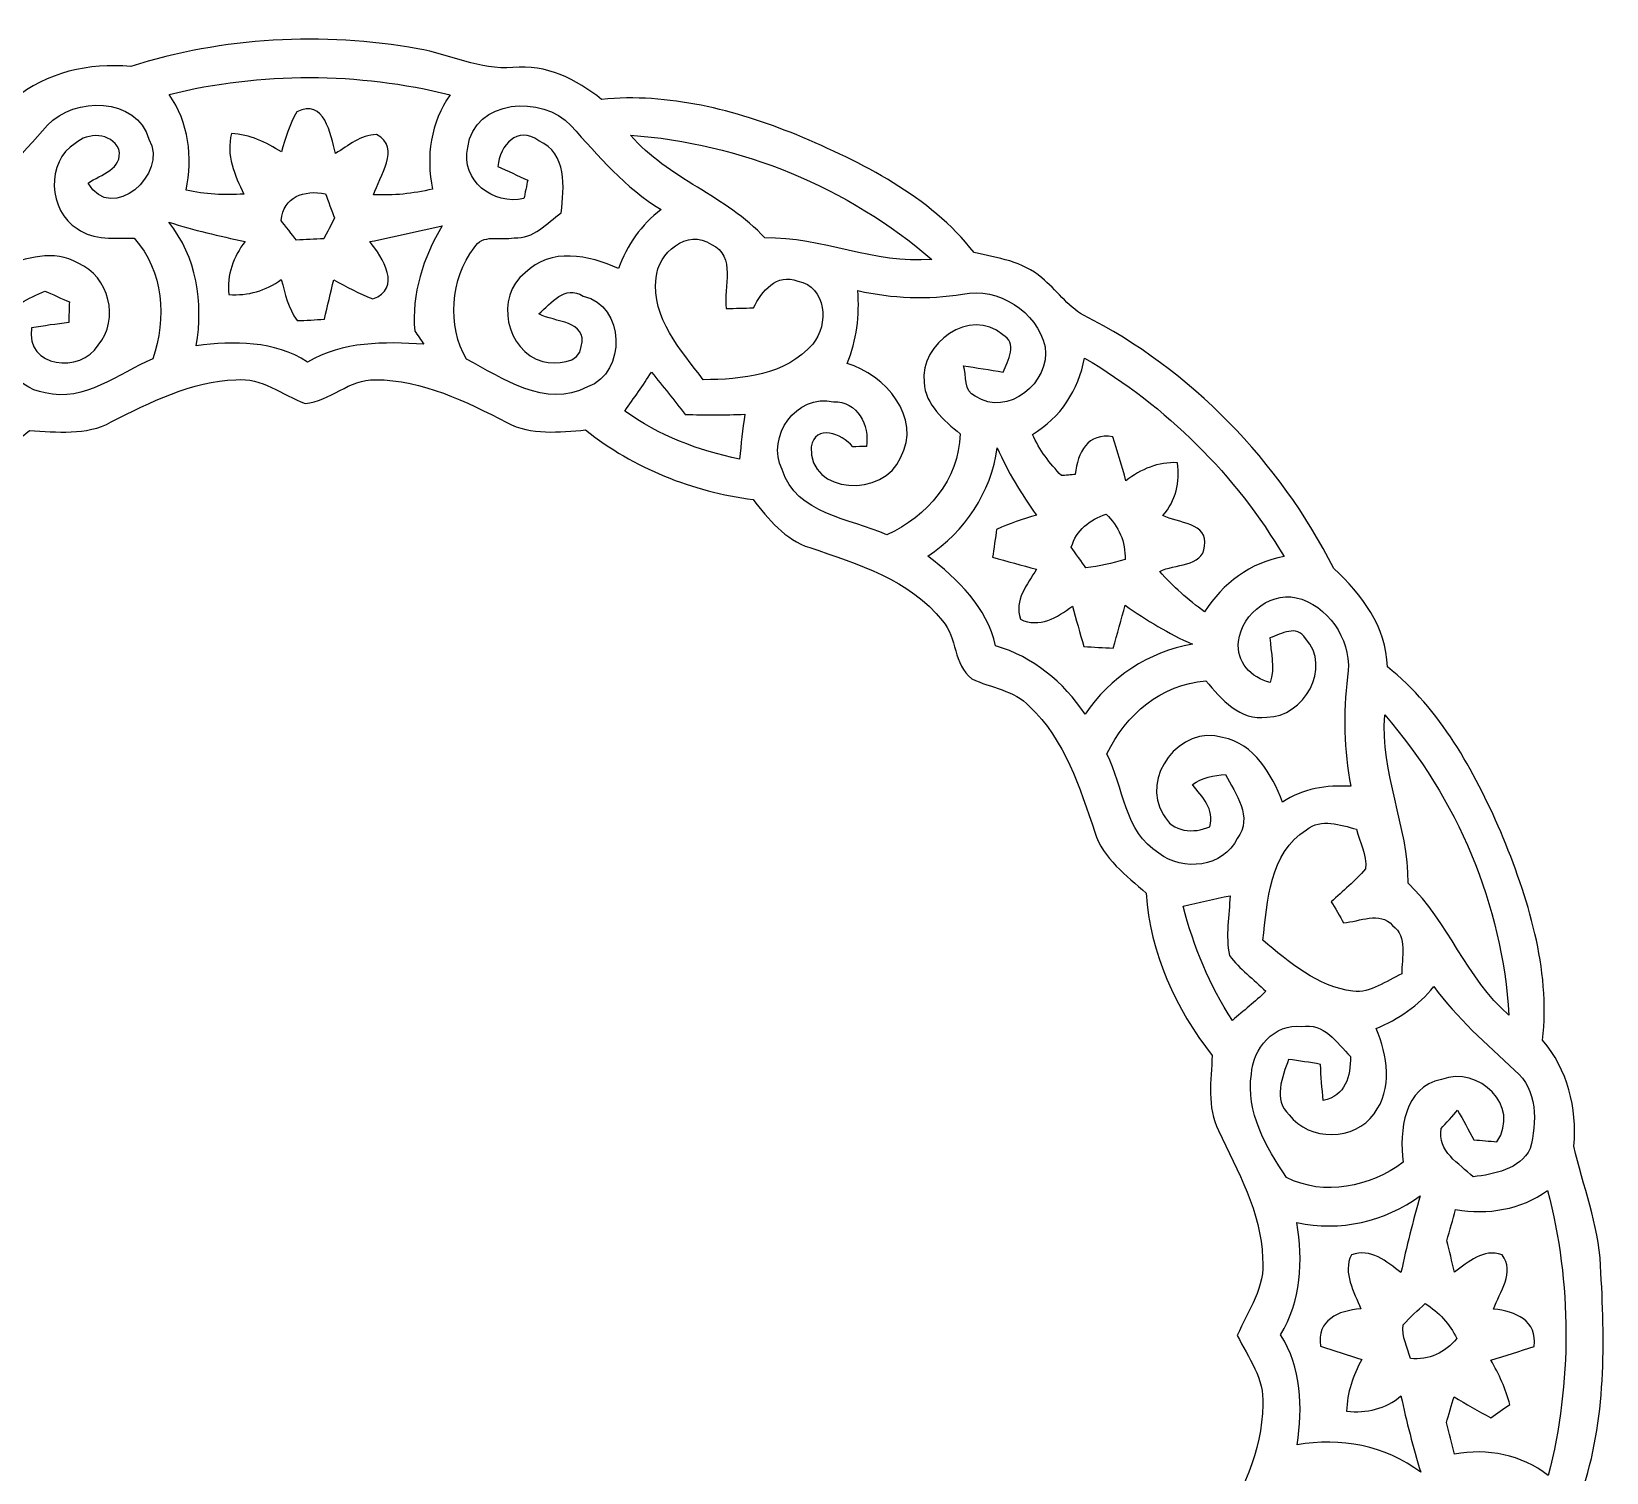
# Model space of a CAD drawing. Header units: centimetres. Extents: x -12.8 to 12.5, y -12.1 to 8.
# Drawn here: x 6.13 to 12.55, y -7.35 to -1.48 of the extents above; entities that cross this region are included whole.
import ezdxf

# ---------------------------------------------------------------- set-up
doc = ezdxf.new("R2010")
doc.units = ezdxf.units.CM
doc.header["$MEASUREMENT"] = 0
doc.layers.add('Camada 1', color=7, linetype='Continuous')

msp = doc.modelspace()

# ---------------------------------------------------------------- linework, layer by layer
at = {"layer": 'Camada 1', "color": 156}
for points, knots in [([(6.53722, -1.62594), (6.91327, -1.50741), (7.31791, -1.48378), (7.70597, -1.55434), (7.70597, -1.55434), (7.8358, -1.57585), (7.9582, -1.64182), (8.09295, -1.63052), (8.09295, -1.63052), (8.22702, -1.61607), (8.3512, -1.6785), (8.45316, -1.75999), (8.45316, -1.75999), (8.72656, -1.73353), (8.99714, -1.80304), (9.24866, -1.905), (9.24866, -1.905), (9.515, -2.01717), (9.78841, -2.15229), (9.97115, -2.38405), (9.97115, -2.38405), (10.06605, -2.40488), (10.16942, -2.42004), (10.24562, -2.48671), (10.24562, -2.48671), (10.30524, -2.53398), (10.34863, -2.60103), (10.41636, -2.63877), (10.41636, -2.63877), (10.85521, -2.86101), (11.21257, -3.23355), (11.43518, -3.6703), (11.43518, -3.6703), (11.54983, -3.77718), (11.6486, -3.9063), (11.6532, -4.07068), (11.6532, -4.07068), (11.8705, -4.24285), (12.00527, -4.49261), (12.11498, -4.74238), (12.11498, -4.74238), (12.22505, -5.00944), (12.31854, -5.29836), (12.28502, -5.59082), (12.28502, -5.59082), (12.38768, -5.71076), (12.42578, -5.86634), (12.41272, -6.0219), (12.41272, -6.0219), (12.44837, -6.18384), (12.51362, -6.34047), (12.52104, -6.50838), (12.52104, -6.50838), (12.53937, -6.81813), (12.54538, -7.13773), (12.44342, -7.43479), (12.44342, -7.43479), (12.39192, -7.55507), (12.42578, -7.69055), (12.3771, -7.8112), (12.3771, -7.8112), (12.35452, -7.86799), (12.31571, -7.91632), (12.28291, -7.96747), (12.28291, -7.96747), (12.31077, -8.26345), (12.22294, -8.5552), (12.10863, -8.82473), (12.10863, -8.82473), (12.00033, -9.07202), (11.86592, -9.31967), (11.65072, -9.49006), (11.65072, -9.49006), (11.64931, -9.65692), (11.53855, -9.77898), (11.43448, -9.89471), (11.43448, -9.89471), (11.21223, -10.35683), (10.82664, -10.73855), (10.36591, -10.9622), (10.36591, -10.9622), (10.25126, -11.06309), (10.12815, -11.16364), (9.96657, -11.16646), (9.96657, -11.16646), (9.77642, -11.40705), (9.49278, -11.54677), (9.21514, -11.66071), (9.21514, -11.66071), (8.97209, -11.75137), (8.71173, -11.83004), (8.44997, -11.79652), (8.44997, -11.79652), (8.33144, -11.89743), (8.18046, -11.93375), (8.0277, -11.93058), (8.0277, -11.93058), (7.53769, -12.10449), (6.98736, -12.10768), (6.4977, -11.93058), (6.4977, -11.93058), (6.34107, -11.92952), (6.18408, -11.89777), (6.06343, -11.79123), (6.06343, -11.79123), (5.76745, -11.82439), (5.4764, -11.73302), (5.20724, -11.61979), (5.20724, -11.61979), (4.96241, -11.51078), (4.7123, -11.3792), (4.54473, -11.16364), (4.54473, -11.16364), (4.31859, -11.16612), (4.19795, -10.95621), (4.00426, -10.88107), (4.00426, -10.88107), (3.60987, -10.65035), (3.27931, -10.30074), (3.08246, -9.88694), (3.08246, -9.88694), (3.02179, -9.79733), (2.91983, -9.73172), (2.89972, -9.61882), (2.89972, -9.61882), (2.87891, -9.56308), (2.88419, -9.49147), (2.83164, -9.45303), (2.83164, -9.45303), (2.6556, -9.2985), (2.53636, -9.09214), (2.4383, -8.88259), (2.4383, -8.88259), (2.30812, -8.59294), (2.21075, -8.27968), (2.22451, -7.95935), (2.22451, -7.95935), (2.14019, -7.83166), (2.09715, -7.68702), (2.10527, -7.53356), (2.10527, -7.53356), (1.95075, -7.05977), (1.93805, -6.53343), (2.10316, -6.06071), (2.10316, -6.06071), (2.12326, -5.9891), (2.10915, -5.91395), (2.11868, -5.84128), (2.11868, -5.84128), (2.12643, -5.74745), (2.18253, -5.66842), (2.23192, -5.59187), (2.23192, -5.59187), (2.21004, -5.33293), (2.28096, -5.07681), (2.36915, -4.83586), (2.36915, -4.83586), (2.48239, -4.54659), (2.62984, -4.25589), (2.87396, -4.05482), (2.87396, -4.05482), (2.88561, -3.99343), (2.8916, -3.93028), (2.91877, -3.87314), (2.91877, -3.87314), (2.96076, -3.7726), (3.06411, -3.71756), (3.11527, -3.62338), (3.11527, -3.62338), (3.34, -3.18381), (3.71887, -2.83067), (4.15526, -2.60631), (4.15526, -2.60631), (4.26003, -2.48601), (4.3948, -2.39112), (4.55955, -2.38266), (4.55955, -2.38266), (4.67067, -2.23025), (4.83258, -2.12724), (4.99452, -2.03588), (4.99452, -2.03588), (5.26686, -1.89052), (5.56319, -1.78364), (5.87082, -1.74659), (5.87082, -1.74659), (5.93396, -1.73353), (5.99817, -1.74483), (6.06026, -1.75965), (6.06026, -1.75965), (6.19573, -1.64923), (6.36576, -1.61147), (6.53722, -1.62594)], [0, 0, 0, 0, 0.0204082, 0.0204082, 0.0204082, 0.0204082, 0.0408163, 0.0408163, 0.0408163, 0.0408163, 0.0612245, 0.0612245, 0.0612245, 0.0612245, 0.0816327, 0.0816327, 0.0816327, 0.0816327, 0.1020408, 0.1020408, 0.1020408, 0.1020408, 0.122449, 0.122449, 0.122449, 0.122449, 0.1428571, 0.1428571, 0.1428571, 0.1428571, 0.1632653, 0.1632653, 0.1632653, 0.1632653, 0.1836735, 0.1836735, 0.1836735, 0.1836735, 0.2040816, 0.2040816, 0.2040816, 0.2040816, 0.2244898, 0.2244898, 0.2244898, 0.2244898, 0.244898, 0.244898, 0.244898, 0.244898, 0.2653061, 0.2653061, 0.2653061, 0.2653061, 0.2857143, 0.2857143, 0.2857143, 0.2857143, 0.3061224, 0.3061224, 0.3061224, 0.3061224, 0.3265306, 0.3265306, 0.3265306, 0.3265306, 0.3469388, 0.3469388, 0.3469388, 0.3469388, 0.3673469, 0.3673469, 0.3673469, 0.3673469, 0.3877551, 0.3877551, 0.3877551, 0.3877551, 0.4081633, 0.4081633, 0.4081633, 0.4081633, 0.4285714, 0.4285714, 0.4285714, 0.4285714, 0.4489796, 0.4489796, 0.4489796, 0.4489796, 0.4693878, 0.4693878, 0.4693878, 0.4693878, 0.4897959, 0.4897959, 0.4897959, 0.4897959, 0.5102041, 0.5102041, 0.5102041, 0.5102041, 0.5306122, 0.5306122, 0.5306122, 0.5306122, 0.5510204, 0.5510204, 0.5510204, 0.5510204, 0.5714286, 0.5714286, 0.5714286, 0.5714286, 0.5918367, 0.5918367, 0.5918367, 0.5918367, 0.6122449, 0.6122449, 0.6122449, 0.6122449, 0.6326531, 0.6326531, 0.6326531, 0.6326531, 0.6530612, 0.6530612, 0.6530612, 0.6530612, 0.6734694, 0.6734694, 0.6734694, 0.6734694, 0.6938776, 0.6938776, 0.6938776, 0.6938776, 0.7142857, 0.7142857, 0.7142857, 0.7142857, 0.7346939, 0.7346939, 0.7346939, 0.7346939, 0.755102, 0.755102, 0.755102, 0.755102, 0.7755102, 0.7755102, 0.7755102, 0.7755102, 0.7959184, 0.7959184, 0.7959184, 0.7959184, 0.8163265, 0.8163265, 0.8163265, 0.8163265, 0.8367347, 0.8367347, 0.8367347, 0.8367347, 0.8571429, 0.8571429, 0.8571429, 0.8571429, 0.877551, 0.877551, 0.877551, 0.877551, 0.8979592, 0.8979592, 0.8979592, 0.8979592, 0.9183673, 0.9183673, 0.9183673, 0.9183673, 0.9387755, 0.9387755, 0.9387755, 0.9387755, 0.9591837, 0.9591837, 0.9591837, 0.9591837, 1, 1, 1, 1]), ([(6.69315, -1.73989), (6.69315, -1.73989), (6.69315, -1.73989), (6.69315, -1.73989), (6.69315, -1.73989), (6.77252, -1.85525), (6.79086, -1.9946), (6.76229, -2.13006), (6.76229, -2.13006), (6.8392, -2.14734), (6.91821, -2.15087), (6.99724, -2.14593), (6.99724, -2.14593), (6.95985, -2.06867), (6.92386, -1.98718), (6.94679, -1.89934), (6.94679, -1.89934), (7.02122, -1.90358), (7.08826, -1.93426), (7.15, -1.97414), (7.15, -1.97414), (7.16691, -1.9184), (7.18316, -1.86195), (7.21242, -1.81115), (7.21242, -1.81115), (7.32566, -1.75365), (7.35036, -1.90287), (7.37048, -1.98013), (7.37048, -1.98013), (7.42304, -1.94944), (7.47242, -1.90358), (7.53733, -1.90358), (7.53733, -1.90358), (7.63999, -1.95826), (7.54863, -2.07291), (7.52534, -2.14841), (7.52534, -2.14841), (7.60613, -2.15265), (7.68657, -2.14383), (7.76559, -2.12583), (7.76559, -2.12583), (7.73771, -1.99178), (7.75818, -1.8542), (7.83685, -1.7413), (7.83685, -1.7413), (7.46255, -1.64853), (7.06744, -1.64782), (6.69315, -1.73989)], [0, 0, 0, 0, 0.0769231, 0.0769231, 0.0769231, 0.0769231, 0.1538462, 0.1538462, 0.1538462, 0.1538462, 0.2307692, 0.2307692, 0.2307692, 0.2307692, 0.3076923, 0.3076923, 0.3076923, 0.3076923, 0.3846154, 0.3846154, 0.3846154, 0.3846154, 0.4615385, 0.4615385, 0.4615385, 0.4615385, 0.5384615, 0.5384615, 0.5384615, 0.5384615, 0.6153846, 0.6153846, 0.6153846, 0.6153846, 0.6923077, 0.6923077, 0.6923077, 0.6923077, 0.7692308, 0.7692308, 0.7692308, 0.7692308, 0.8461538, 0.8461538, 0.8461538, 0.8461538, 1, 1, 1, 1]), ([(6.19819, -1.86477), (6.19819, -1.86477), (6.19819, -1.86477), (6.19819, -1.86477), (6.19819, -1.86477), (6.08884, -1.98825), (5.97911, -2.11384), (5.83942, -2.20486), (5.83942, -2.20486), (5.9202, -2.26411), (5.97701, -2.34738), (6.01122, -2.44121), (6.01122, -2.44121), (6.10999, -2.40629), (6.22395, -2.3696), (6.32273, -2.4271), (6.32273, -2.4271), (6.44866, -2.48177), (6.49276, -2.65428), (6.40386, -2.76119), (6.40386, -2.76119), (6.33508, -2.87655), (6.10682, -2.8536), (6.13294, -2.69027), (6.13294, -2.69027), (6.18337, -2.68216), (6.23383, -2.67509), (6.28463, -2.66839), (6.28463, -2.66839), (6.28497, -2.64052), (6.28569, -2.61267), (6.28674, -2.58514), (6.28674, -2.58514), (6.2617, -2.57386), (6.21195, -2.55162), (6.18727, -2.5407), (6.18727, -2.5407), (6.1227, -2.57138), (6.04367, -2.59891), (6.01863, -2.6737), (6.01863, -2.6737), (5.95901, -2.79364), (6.06448, -2.9358), (6.18761, -2.95485), (6.18761, -2.95485), (6.35023, -2.99542), (6.48572, -2.87548), (6.62646, -2.81691), (6.62646, -2.81691), (6.68221, -2.65075), (6.67234, -2.46062), (6.55062, -2.32585), (6.55062, -2.32585), (6.4723, -2.32268), (6.38588, -2.33715), (6.3192, -2.28635), (6.3192, -2.28635), (6.20067, -2.21648), (6.19078, -2.01224), (6.31038, -1.9392), (6.31038, -1.9392), (6.36329, -1.8937), (6.45431, -1.89406), (6.48854, -1.96284), (6.48854, -1.96284), (6.50545, -2.04611), (6.4148, -2.06409), (6.36329, -2.10149), (6.36329, -2.10149), (6.45926, -2.26905), (6.69139, -2.06375), (6.61094, -1.92263), (6.61094, -1.92263), (6.5619, -1.74941), (6.30543, -1.74905), (6.19819, -1.86477)], [0, 0, 0, 0, 0.05, 0.05, 0.05, 0.05, 0.1, 0.1, 0.1, 0.1, 0.15, 0.15, 0.15, 0.15, 0.2, 0.2, 0.2, 0.2, 0.25, 0.25, 0.25, 0.25, 0.3, 0.3, 0.3, 0.3, 0.35, 0.35, 0.35, 0.35, 0.4, 0.4, 0.4, 0.4, 0.45, 0.45, 0.45, 0.45, 0.5, 0.5, 0.5, 0.5, 0.55, 0.55, 0.55, 0.55, 0.6, 0.6, 0.6, 0.6, 0.65, 0.65, 0.65, 0.65, 0.7, 0.7, 0.7, 0.7, 0.75, 0.75, 0.75, 0.75, 0.8, 0.8, 0.8, 0.8, 0.85, 0.85, 0.85, 0.85, 0.9, 0.9, 0.9, 0.9, 1, 1, 1, 1]), ([(7.90916, -1.95614), (7.90916, -1.95614), (7.90916, -1.95614), (7.90916, -1.95614), (7.90916, -1.95614), (7.87882, -2.09055), (8.01289, -2.19214), (8.13777, -2.16393), (8.13777, -2.16393), (8.14165, -2.14524), (8.14906, -2.10784), (8.15293, -2.08879), (8.15293, -2.08879), (8.11201, -2.07044), (8.0718, -2.0521), (8.03158, -2.03376), (8.03158, -2.03376), (8.03935, -1.94661), (8.11096, -1.86548), (8.19774, -1.92897), (8.19774, -1.92897), (8.31521, -1.98013), (8.30075, -2.11701), (8.28946, -2.22213), (8.28946, -2.22213), (8.23019, -2.26306), (8.17693, -2.33009), (8.0979, -2.32373), (8.0979, -2.32373), (8.04357, -2.33608), (7.96631, -2.30468), (7.93493, -2.36502), (7.93493, -2.36502), (7.83791, -2.48884), (7.82415, -2.68462), (7.90353, -2.81798), (7.90353, -2.81798), (8.05239, -2.89524), (8.22456, -3.02083), (8.39635, -2.93122), (8.39635, -2.93122), (8.55722, -2.87195), (8.55088, -2.59961), (8.37907, -2.56115), (8.37907, -2.56115), (8.30323, -2.51459), (8.24924, -2.58938), (8.19879, -2.63382), (8.19879, -2.63382), (8.26194, -2.66876), (8.39776, -2.65957), (8.3713, -2.76577), (8.3713, -2.76577), (8.36426, -2.83879), (8.26759, -2.83738), (8.21433, -2.82785), (8.21433, -2.82785), (8.0644, -2.78553), (8.01747, -2.56222), (8.14306, -2.46661), (8.14306, -2.46661), (8.24537, -2.36149), (8.40341, -2.39428), (8.52264, -2.44932), (8.52264, -2.44932), (8.55792, -2.35442), (8.61437, -2.26976), (8.69586, -2.20873), (8.69586, -2.20873), (8.55017, -2.12159), (8.44186, -1.99036), (8.32898, -1.86689), (8.32898, -1.86689), (8.21396, -1.73989), (7.93352, -1.75858), (7.90916, -1.95614)], [0, 0, 0, 0, 0.05, 0.05, 0.05, 0.05, 0.1, 0.1, 0.1, 0.1, 0.15, 0.15, 0.15, 0.15, 0.2, 0.2, 0.2, 0.2, 0.25, 0.25, 0.25, 0.25, 0.3, 0.3, 0.3, 0.3, 0.35, 0.35, 0.35, 0.35, 0.4, 0.4, 0.4, 0.4, 0.45, 0.45, 0.45, 0.45, 0.5, 0.5, 0.5, 0.5, 0.55, 0.55, 0.55, 0.55, 0.6, 0.6, 0.6, 0.6, 0.65, 0.65, 0.65, 0.65, 0.7, 0.7, 0.7, 0.7, 0.75, 0.75, 0.75, 0.75, 0.8, 0.8, 0.8, 0.8, 0.85, 0.85, 0.85, 0.85, 0.9, 0.9, 0.9, 0.9, 1, 1, 1, 1]), ([(8.57132, -1.90605), (8.57132, -1.90605), (8.57132, -1.90605), (8.57132, -1.90605), (8.57132, -1.90605), (8.72444, -2.08419), (8.96186, -2.15299), (9.11883, -2.32409), (9.11883, -2.32409), (9.34921, -2.31985), (9.56475, -2.43275), (9.7983, -2.41158), (9.7983, -2.41158), (9.45892, -2.11878), (9.01831, -1.93709), (8.57132, -1.90605)], [0, 0, 0, 0, 0.2, 0.2, 0.2, 0.2, 0.4, 0.4, 0.4, 0.4, 0.6, 0.6, 0.6, 0.6, 1, 1, 1, 1]), ([(7.14859, -2.25354), (7.14859, -2.25354), (7.14859, -2.25354), (7.14859, -2.25354), (7.14859, -2.25354), (7.1641, -2.27329), (7.19549, -2.31315), (7.21101, -2.33291), (7.21101, -2.33291), (7.24806, -2.33114), (7.2851, -2.32974), (7.32285, -2.32796), (7.32285, -2.32796), (7.33379, -2.30679), (7.35565, -2.26377), (7.36659, -2.2426), (7.36659, -2.2426), (7.35707, -2.21789), (7.33872, -2.16887), (7.32956, -2.14417), (7.32956, -2.14417), (7.241, -2.12829), (7.15916, -2.15545), (7.14859, -2.25354)], [0, 0, 0, 0, 0.1428571, 0.1428571, 0.1428571, 0.1428571, 0.2857143, 0.2857143, 0.2857143, 0.2857143, 0.4285714, 0.4285714, 0.4285714, 0.4285714, 0.5714286, 0.5714286, 0.5714286, 0.5714286, 0.7142857, 0.7142857, 0.7142857, 0.7142857, 1, 1, 1, 1]), ([(6.69173, -2.26024), (6.69173, -2.26024), (6.69173, -2.26024), (6.69173, -2.26024), (6.69173, -2.26024), (6.80531, -2.40169), (6.83319, -2.58761), (6.80356, -2.76329), (6.80356, -2.76329), (6.95773, -2.74425), (7.12106, -2.74143), (7.25652, -2.82997), (7.25652, -2.82997), (7.40082, -2.7446), (7.56839, -2.74706), (7.73031, -2.75659), (7.73031, -2.75659), (7.72114, -2.74355), (7.70244, -2.71744), (7.69291, -2.70438), (7.69291, -2.70438), (7.67985, -2.55198), (7.72678, -2.40452), (7.8051, -2.27505), (7.8051, -2.27505), (7.70667, -2.29656), (7.60895, -2.32021), (7.51018, -2.33927), (7.51018, -2.33927), (7.56239, -2.4031), (7.64316, -2.53152), (7.52181, -2.57209), (7.52181, -2.57209), (7.46609, -2.55162), (7.41458, -2.5227), (7.36306, -2.49449), (7.36306, -2.49449), (7.35036, -2.54775), (7.33767, -2.60103), (7.32532, -2.65465), (7.32532, -2.65465), (7.28792, -2.65782), (7.25089, -2.65994), (7.21383, -2.66064), (7.21383, -2.66064), (7.17785, -2.61126), (7.16516, -2.55093), (7.14964, -2.49342), (7.14964, -2.49342), (7.08719, -2.54), (7.01381, -2.5601), (6.93656, -2.55515), (6.93656, -2.55515), (6.92739, -2.47507), (6.9542, -2.401), (7.00253, -2.33856), (7.00253, -2.33856), (6.8974, -2.31739), (6.79369, -2.29198), (6.69173, -2.26024)], [0, 0, 0, 0, 0.0625, 0.0625, 0.0625, 0.0625, 0.125, 0.125, 0.125, 0.125, 0.1875, 0.1875, 0.1875, 0.1875, 0.25, 0.25, 0.25, 0.25, 0.3125, 0.3125, 0.3125, 0.3125, 0.375, 0.375, 0.375, 0.375, 0.4375, 0.4375, 0.4375, 0.4375, 0.5, 0.5, 0.5, 0.5, 0.5625, 0.5625, 0.5625, 0.5625, 0.625, 0.625, 0.625, 0.625, 0.6875, 0.6875, 0.6875, 0.6875, 0.75, 0.75, 0.75, 0.75, 0.8125, 0.8125, 0.8125, 0.8125, 0.875, 0.875, 0.875, 0.875, 1, 1, 1, 1]), ([(8.67576, -2.48742), (8.67576, -2.48742), (8.67576, -2.48742), (8.67576, -2.48742), (8.67576, -2.48742), (8.656, -2.65075), (8.77629, -2.78093), (8.86802, -2.90159), (8.86802, -2.90159), (9.0243, -2.90052), (9.2042, -2.88359), (9.31323, -2.75659), (9.31323, -2.75659), (9.38059, -2.67863), (9.36931, -2.5227), (9.2529, -2.49977), (9.2529, -2.49977), (9.16541, -2.46661), (9.1065, -2.54105), (9.07191, -2.60914), (9.07191, -2.60914), (9.03488, -2.61019), (8.99784, -2.6109), (8.9615, -2.6116), (8.9615, -2.6116), (8.94916, -2.52482), (9.00384, -2.39747), (8.90083, -2.35089), (8.90083, -2.35089), (8.80487, -2.28387), (8.68139, -2.38617), (8.67576, -2.48742)], [0, 0, 0, 0, 0.1111111, 0.1111111, 0.1111111, 0.1111111, 0.2222222, 0.2222222, 0.2222222, 0.2222222, 0.3333333, 0.3333333, 0.3333333, 0.3333333, 0.4444444, 0.4444444, 0.4444444, 0.4444444, 0.5555556, 0.5555556, 0.5555556, 0.5555556, 0.6666667, 0.6666667, 0.6666667, 0.6666667, 0.7777778, 0.7777778, 0.7777778, 0.7777778, 1, 1, 1, 1]), ([(9.49737, -2.53893), (9.49737, -2.53893), (9.49737, -2.53893), (9.49737, -2.53893), (9.49737, -2.53893), (9.50443, -2.63982), (9.49315, -2.74143), (9.45327, -2.83526), (9.45327, -2.83526), (9.60744, -2.88113), (9.76124, -3.05574), (9.67059, -3.21909), (9.67059, -3.21909), (9.6078, -3.37996), (9.29522, -3.37219), (9.30723, -3.17463), (9.30723, -3.17463), (9.32416, -3.07974), (9.43246, -3.12137), (9.47621, -3.17429), (9.47621, -3.17429), (9.49032, -3.17429), (9.51854, -3.17393), (9.53264, -3.17358), (9.53264, -3.17358), (9.54499, -3.0868), (9.49597, -2.98942), (9.39823, -2.9912), (9.39823, -2.9912), (9.24761, -2.95697), (9.12237, -3.13195), (9.18868, -3.26707), (9.18868, -3.26707), (9.24761, -3.45052), (9.46386, -3.46638), (9.61555, -3.5327), (9.61555, -3.5327), (9.77995, -3.45897), (9.90907, -3.30834), (9.91365, -3.12208), (9.91365, -3.12208), (9.84802, -3.06704), (9.77184, -3.0046), (9.76689, -2.91182), (9.76689, -2.91182), (9.74925, -2.75483), (9.95527, -2.60314), (10.08722, -2.71885), (10.08722, -2.71885), (10.14861, -2.74884), (10.10873, -2.82609), (10.08863, -2.87053), (10.08863, -2.87053), (10.03465, -2.86137), (9.98068, -2.85289), (9.92706, -2.84478), (9.92706, -2.84478), (9.94364, -2.88359), (9.92423, -2.95168), (9.97539, -2.96791), (9.97539, -2.96791), (10.10591, -3.05786), (10.28371, -2.91146), (10.25937, -2.76718), (10.25937, -2.76718), (10.22587, -2.62288), (10.06851, -2.52341), (9.92388, -2.55303), (9.92388, -2.55303), (9.78171, -2.57703), (9.63777, -2.56997), (9.49737, -2.53893)], [0, 0, 0, 0, 0.0526316, 0.0526316, 0.0526316, 0.0526316, 0.1052632, 0.1052632, 0.1052632, 0.1052632, 0.1578947, 0.1578947, 0.1578947, 0.1578947, 0.2105263, 0.2105263, 0.2105263, 0.2105263, 0.2631579, 0.2631579, 0.2631579, 0.2631579, 0.3157895, 0.3157895, 0.3157895, 0.3157895, 0.3684211, 0.3684211, 0.3684211, 0.3684211, 0.4210526, 0.4210526, 0.4210526, 0.4210526, 0.4736842, 0.4736842, 0.4736842, 0.4736842, 0.5263158, 0.5263158, 0.5263158, 0.5263158, 0.5789474, 0.5789474, 0.5789474, 0.5789474, 0.6315789, 0.6315789, 0.6315789, 0.6315789, 0.6842105, 0.6842105, 0.6842105, 0.6842105, 0.7368421, 0.7368421, 0.7368421, 0.7368421, 0.7894737, 0.7894737, 0.7894737, 0.7894737, 0.8421053, 0.8421053, 0.8421053, 0.8421053, 0.8947368, 0.8947368, 0.8947368, 0.8947368, 1, 1, 1, 1]), ([(10.42024, -2.8134), (10.42024, -2.8134), (10.42024, -2.8134), (10.42024, -2.8134), (10.42024, -2.8134), (10.39624, -2.94321), (10.32217, -3.05681), (10.20786, -3.1242), (10.20786, -3.1242), (10.23644, -3.18733), (10.27808, -3.24272), (10.32639, -3.29211), (10.32639, -3.29211), (10.34052, -3.29106), (10.36837, -3.28824), (10.3825, -3.28717), (10.3825, -3.28717), (10.39096, -3.19722), (10.434, -3.11677), (10.53594, -3.13371), (10.53594, -3.13371), (10.55358, -3.19298), (10.57158, -3.2526), (10.58886, -3.31292), (10.58886, -3.31292), (10.64954, -3.266), (10.7201, -3.23566), (10.79877, -3.23954), (10.79877, -3.23954), (10.80865, -3.31823), (10.79277, -3.39441), (10.73915, -3.45474), (10.73915, -3.45474), (10.79806, -3.48509), (10.92718, -3.48368), (10.90884, -3.57928), (10.90884, -3.57928), (10.90107, -3.66606), (10.78466, -3.64947), (10.72645, -3.68263), (10.72645, -3.68263), (10.78149, -3.74295), (10.84181, -3.7987), (10.90848, -3.84668), (10.90848, -3.84668), (10.98397, -3.73133), (11.09439, -3.64559), (11.23268, -3.62196), (11.23268, -3.62196), (11.03655, -3.28928), (10.75291, -3.00918), (10.42024, -2.8134)], [0, 0, 0, 0, 0.0714286, 0.0714286, 0.0714286, 0.0714286, 0.1428571, 0.1428571, 0.1428571, 0.1428571, 0.2142857, 0.2142857, 0.2142857, 0.2142857, 0.2857143, 0.2857143, 0.2857143, 0.2857143, 0.3571429, 0.3571429, 0.3571429, 0.3571429, 0.4285714, 0.4285714, 0.4285714, 0.4285714, 0.5, 0.5, 0.5, 0.5, 0.5714286, 0.5714286, 0.5714286, 0.5714286, 0.6428571, 0.6428571, 0.6428571, 0.6428571, 0.7142857, 0.7142857, 0.7142857, 0.7142857, 0.7857143, 0.7857143, 0.7857143, 0.7857143, 0.8571429, 0.8571429, 0.8571429, 0.8571429, 1, 1, 1, 1]), ([(8.54876, -3.02928), (8.54876, -3.02928), (8.54876, -3.02928), (8.54876, -3.02928), (8.54876, -3.02928), (8.68705, -3.12949), (8.84862, -3.19015), (9.01548, -3.22509), (9.01548, -3.22509), (9.02148, -3.16406), (9.02854, -3.10303), (9.03663, -3.04234), (9.03663, -3.04234), (8.9555, -3.04517), (8.87508, -3.04587), (8.79464, -3.0427), (8.79464, -3.0427), (8.74912, -2.98519), (8.70291, -2.92805), (8.6574, -2.8709), (8.6574, -2.8709), (8.62178, -2.92381), (8.58545, -2.97673), (8.54876, -3.02928)], [0, 0, 0, 0, 0.1428571, 0.1428571, 0.1428571, 0.1428571, 0.2857143, 0.2857143, 0.2857143, 0.2857143, 0.4285714, 0.4285714, 0.4285714, 0.4285714, 0.5714286, 0.5714286, 0.5714286, 0.5714286, 0.7142857, 0.7142857, 0.7142857, 0.7142857, 1, 1, 1, 1]), ([(6.45714, -3.07374), (6.45714, -3.07374), (6.45714, -3.07374), (6.45714, -3.07374), (6.45714, -3.07374), (6.35484, -3.12983), (6.23558, -3.1136), (6.12446, -3.10866), (6.12446, -3.10866), (5.93396, -3.26918), (5.69338, -3.3556), (5.44924, -3.39088), (5.44924, -3.39088), (5.37588, -3.50166), (5.26722, -3.58632), (5.13634, -3.61526), (5.13634, -3.61526), (4.91585, -3.68723), (4.63115, -3.80364), (4.61139, -4.07175), (4.61139, -4.07175), (4.56907, -4.11161), (4.51827, -4.14053), (4.46253, -4.15676), (4.46253, -4.15676), (4.23534, -4.22839), (4.14785, -4.48203), (4.07942, -4.68629), (4.07942, -4.68629), (4.04943, -4.814), (3.95736, -4.91031), (3.85645, -4.98756), (3.85645, -4.98756), (3.83247, -5.19887), (3.7598, -5.40454), (3.63562, -5.57776), (3.63562, -5.57776), (3.54107, -5.67865), (3.62715, -5.82646), (3.56365, -5.94041), (3.56365, -5.94041), (3.47439, -6.13163), (3.3594, -6.3267), (3.37915, -6.54649), (3.37915, -6.54649), (3.38232, -6.65127), (3.50014, -6.73734), (3.44971, -6.84459), (3.44971, -6.84459), (3.39784, -6.937), (3.35974, -7.04037), (3.38232, -7.14833), (3.38232, -7.14833), (3.39996, -7.42244), (3.65467, -7.63551), (3.58482, -7.92198), (3.58482, -7.92198), (3.73405, -8.11564), (3.83247, -8.34707), (3.85716, -8.59084), (3.85716, -8.59084), (3.9376, -8.65679), (4.0258, -8.72559), (4.05859, -8.82896), (4.05859, -8.82896), (4.11857, -9.00887), (4.17889, -9.19973), (4.31823, -9.33626), (4.31823, -9.33626), (4.38562, -9.41034), (4.49181, -9.41634), (4.57506, -9.4636), (4.57506, -9.4636), (4.63256, -9.54193), (4.63151, -9.65164), (4.70312, -9.72114), (4.70312, -9.72114), (4.84035, -9.86647), (5.0365, -9.92679), (5.22064, -9.98853), (5.22064, -9.98853), (5.3226, -10.021), (5.38998, -10.10778), (5.45489, -10.18786), (5.45489, -10.18786), (5.70607, -10.21396), (5.94349, -10.31804), (6.14139, -10.47326), (6.14139, -10.47326), (6.24969, -10.44714), (6.36507, -10.44997), (6.46489, -10.50536), (6.46489, -10.50536), (6.65151, -10.60167), (6.85754, -10.69974), (7.07379, -10.656), (7.07379, -10.656), (7.15599, -10.63235), (7.23678, -10.54064), (7.32532, -10.59744), (7.32532, -10.59744), (7.41846, -10.65776), (7.52851, -10.67964), (7.63858, -10.66022), (7.63858, -10.66022), (7.9007, -10.64506), (8.1092, -10.38647), (8.3826, -10.47255), (8.3826, -10.47255), (8.57875, -10.31804), (8.81475, -10.21291), (9.06487, -10.18926), (9.06487, -10.18926), (9.13084, -10.11307), (9.19363, -10.02452), (9.29381, -9.99136), (9.29381, -9.99136), (9.48715, -9.92538), (9.6967, -9.86189), (9.8364, -9.70314), (9.8364, -9.70314), (9.89636, -9.634), (9.88754, -9.52887), (9.94857, -9.46148), (9.94857, -9.46148), (10.03218, -9.41386), (10.14048, -9.40857), (10.20823, -9.33414), (10.20823, -9.33414), (10.34792, -9.19198), (10.40613, -8.99688), (10.46892, -8.81343), (10.46892, -8.81343), (10.50702, -8.68221), (10.6827, -8.63669), (10.68306, -8.48993), (10.68306, -8.48993), (10.71305, -8.28038), (10.81076, -8.08706), (10.93988, -7.92161), (10.93988, -7.92161), (10.93564, -7.81578), (10.91695, -7.70183), (10.96987, -7.60448), (10.96987, -7.60448), (11.05382, -7.4383), (11.14414, -7.26615), (11.1459, -7.07531), (11.1459, -7.07531), (11.1533, -6.96982), (11.08664, -6.88268), (11.04218, -6.79309), (11.04218, -6.79309), (11.08557, -6.69183), (11.15825, -6.59446), (11.1452, -6.47876), (11.1452, -6.47876), (11.13919, -6.29038), (11.0443, -6.12386), (10.96528, -5.95875), (10.96528, -5.95875), (10.91766, -5.86315), (10.93564, -5.75449), (10.93988, -5.65255), (10.93988, -5.65255), (10.79066, -5.46345), (10.68728, -5.23451), (10.67071, -4.99251), (10.67071, -4.99251), (10.59027, -4.92054), (10.49608, -4.8514), (10.46222, -4.74415), (10.46222, -4.74415), (10.40119, -4.56177), (10.34016, -4.36738), (10.19588, -4.23192), (10.19588, -4.23192), (10.13378, -4.16524), (10.03888, -4.15712), (9.96092, -4.11902), (9.96092, -4.11902), (9.88649, -4.06152), (9.90094, -3.95216), (9.84239, -3.88336), (9.84239, -3.88336), (9.70833, -3.71615), (9.49597, -3.65088), (9.30122, -3.58527), (9.30122, -3.58527), (9.20033, -3.55387), (9.13365, -3.4685), (9.07052, -3.38983), (9.07052, -3.38983), (8.82321, -3.35667), (8.58438, -3.26283), (8.38894, -3.1062), (8.38894, -3.1062), (8.28169, -3.11467), (8.16704, -3.12912), (8.06827, -3.07586), (8.06827, -3.07586), (7.90105, -2.99049), (7.72502, -2.90194), (7.53275, -2.90159), (7.53275, -2.90159), (7.42692, -2.8977), (7.34825, -2.99049), (7.24665, -2.99824), (7.24665, -2.99824), (7.15351, -2.96438), (7.06921, -2.89136), (6.96513, -2.90194), (6.96513, -2.90194), (6.78275, -2.90864), (6.61659, -2.99259), (6.45714, -3.07374)], [0, 0, 0, 0, 0.0181818, 0.0181818, 0.0181818, 0.0181818, 0.0363636, 0.0363636, 0.0363636, 0.0363636, 0.0545455, 0.0545455, 0.0545455, 0.0545455, 0.0727273, 0.0727273, 0.0727273, 0.0727273, 0.0909091, 0.0909091, 0.0909091, 0.0909091, 0.1090909, 0.1090909, 0.1090909, 0.1090909, 0.1272727, 0.1272727, 0.1272727, 0.1272727, 0.1454545, 0.1454545, 0.1454545, 0.1454545, 0.1636364, 0.1636364, 0.1636364, 0.1636364, 0.1818182, 0.1818182, 0.1818182, 0.1818182, 0.2, 0.2, 0.2, 0.2, 0.2181818, 0.2181818, 0.2181818, 0.2181818, 0.2363636, 0.2363636, 0.2363636, 0.2363636, 0.2545455, 0.2545455, 0.2545455, 0.2545455, 0.2727273, 0.2727273, 0.2727273, 0.2727273, 0.2909091, 0.2909091, 0.2909091, 0.2909091, 0.3090909, 0.3090909, 0.3090909, 0.3090909, 0.3272727, 0.3272727, 0.3272727, 0.3272727, 0.3454545, 0.3454545, 0.3454545, 0.3454545, 0.3636364, 0.3636364, 0.3636364, 0.3636364, 0.3818182, 0.3818182, 0.3818182, 0.3818182, 0.4, 0.4, 0.4, 0.4, 0.4181818, 0.4181818, 0.4181818, 0.4181818, 0.4363636, 0.4363636, 0.4363636, 0.4363636, 0.4545455, 0.4545455, 0.4545455, 0.4545455, 0.4727273, 0.4727273, 0.4727273, 0.4727273, 0.4909091, 0.4909091, 0.4909091, 0.4909091, 0.5090909, 0.5090909, 0.5090909, 0.5090909, 0.5272727, 0.5272727, 0.5272727, 0.5272727, 0.5454545, 0.5454545, 0.5454545, 0.5454545, 0.5636364, 0.5636364, 0.5636364, 0.5636364, 0.5818182, 0.5818182, 0.5818182, 0.5818182, 0.6, 0.6, 0.6, 0.6, 0.6181818, 0.6181818, 0.6181818, 0.6181818, 0.6363636, 0.6363636, 0.6363636, 0.6363636, 0.6545455, 0.6545455, 0.6545455, 0.6545455, 0.6727273, 0.6727273, 0.6727273, 0.6727273, 0.6909091, 0.6909091, 0.6909091, 0.6909091, 0.7090909, 0.7090909, 0.7090909, 0.7090909, 0.7272727, 0.7272727, 0.7272727, 0.7272727, 0.7454545, 0.7454545, 0.7454545, 0.7454545, 0.7636364, 0.7636364, 0.7636364, 0.7636364, 0.7818182, 0.7818182, 0.7818182, 0.7818182, 0.8, 0.8, 0.8, 0.8, 0.8181818, 0.8181818, 0.8181818, 0.8181818, 0.8363636, 0.8363636, 0.8363636, 0.8363636, 0.8545455, 0.8545455, 0.8545455, 0.8545455, 0.8727273, 0.8727273, 0.8727273, 0.8727273, 0.8909091, 0.8909091, 0.8909091, 0.8909091, 0.9090909, 0.9090909, 0.9090909, 0.9090909, 0.9272727, 0.9272727, 0.9272727, 0.9272727, 0.9454545, 0.9454545, 0.9454545, 0.9454545, 0.9636364, 0.9636364, 0.9636364, 0.9636364, 1, 1, 1, 1]), ([(10.065, -3.17887), (10.065, -3.17887), (10.065, -3.17887), (10.065, -3.17887), (10.065, -3.17887), (10.03959, -3.36091), (9.9327, -3.51859), (9.78171, -3.62019), (9.78171, -3.62019), (9.90625, -3.71298), (10.0216, -3.82834), (10.0583, -3.98497), (10.0583, -3.98497), (10.21069, -4.02941), (10.33451, -4.13242), (10.4227, -4.26295), (10.4227, -4.26295), (10.52502, -4.11373), (10.67988, -4.00861), (10.8598, -3.97898), (10.8598, -3.97898), (10.76278, -3.93593), (10.67213, -3.88055), (10.58605, -3.81987), (10.58605, -3.81987), (10.57017, -3.87807), (10.55358, -3.93628), (10.53701, -3.9945), (10.53701, -3.9945), (10.49679, -3.99238), (10.45693, -3.99026), (10.41741, -3.9878), (10.41741, -3.9878), (10.40155, -3.9331), (10.38532, -3.87807), (10.37049, -3.82374), (10.37049, -3.82374), (10.31017, -3.86925), (10.23503, -3.91442), (10.15882, -3.87666), (10.15882, -3.87666), (10.13307, -3.7987), (10.18706, -3.73554), (10.22445, -3.6731), (10.22445, -3.6731), (10.16413, -3.65724), (10.10486, -3.64065), (10.04595, -3.62408), (10.04595, -3.62408), (10.04982, -3.59585), (10.05793, -3.5394), (10.06217, -3.51084), (10.06217, -3.51084), (10.11438, -3.48755), (10.16942, -3.46955), (10.22445, -3.45262), (10.22445, -3.45262), (10.16236, -3.3669), (10.10732, -3.27589), (10.065, -3.17887)], [0, 0, 0, 0, 0.0625, 0.0625, 0.0625, 0.0625, 0.125, 0.125, 0.125, 0.125, 0.1875, 0.1875, 0.1875, 0.1875, 0.25, 0.25, 0.25, 0.25, 0.3125, 0.3125, 0.3125, 0.3125, 0.375, 0.375, 0.375, 0.375, 0.4375, 0.4375, 0.4375, 0.4375, 0.5, 0.5, 0.5, 0.5, 0.5625, 0.5625, 0.5625, 0.5625, 0.625, 0.625, 0.625, 0.625, 0.6875, 0.6875, 0.6875, 0.6875, 0.75, 0.75, 0.75, 0.75, 0.8125, 0.8125, 0.8125, 0.8125, 0.875, 0.875, 0.875, 0.875, 1, 1, 1, 1]), ([(10.36627, -3.58386), (10.36627, -3.58386), (10.36627, -3.58386), (10.36627, -3.58386), (10.36627, -3.58386), (10.38108, -3.60503), (10.41107, -3.64701), (10.42589, -3.66818), (10.42589, -3.66818), (10.47986, -3.66182), (10.53277, -3.64876), (10.58534, -3.63395), (10.58534, -3.63395), (10.58746, -3.56198), (10.55994, -3.49813), (10.50809, -3.4484), (10.50809, -3.4484), (10.4407, -3.47132), (10.38708, -3.51401), (10.36627, -3.58386)], [0, 0, 0, 0, 0.1666667, 0.1666667, 0.1666667, 0.1666667, 0.3333333, 0.3333333, 0.3333333, 0.3333333, 0.5, 0.5, 0.5, 0.5, 0.6666667, 0.6666667, 0.6666667, 0.6666667, 1, 1, 1, 1]), ([(11.04747, -3.96733), (11.04747, -3.96733), (11.04747, -3.96733), (11.04747, -3.96733), (11.04747, -3.96733), (11.03584, -4.04953), (11.10004, -4.11549), (11.17554, -4.13454), (11.17554, -4.13454), (11.1974, -4.07528), (11.178, -4.01214), (11.17483, -3.95216), (11.17483, -3.95216), (11.22281, -3.93769), (11.28313, -3.89607), (11.31948, -3.95569), (11.31948, -3.95569), (11.42919, -4.07246), (11.31312, -4.27601), (11.16248, -4.27565), (11.16248, -4.27565), (11.05312, -4.29224), (10.97657, -4.20193), (10.91378, -4.1275), (10.91378, -4.1275), (10.73279, -4.14265), (10.58781, -4.26437), (10.5116, -4.42453), (10.5116, -4.42453), (10.57899, -4.55965), (10.58216, -4.74274), (10.72256, -4.82952), (10.72256, -4.82952), (10.82099, -4.90502), (10.98539, -4.88809), (11.04218, -4.76919), (11.04218, -4.76919), (11.10781, -4.68312), (11.03477, -4.58645), (10.99386, -4.50885), (10.99386, -4.50885), (10.94623, -4.51272), (10.89895, -4.52154), (10.85909, -4.54942), (10.85909, -4.54942), (10.89861, -4.59985), (10.95118, -4.64996), (10.93001, -4.72157), (10.93001, -4.72157), (10.86545, -4.75085), (10.77584, -4.74415), (10.74232, -4.67323), (10.74232, -4.67323), (10.6446, -4.52154), (10.81007, -4.306), (10.98256, -4.35785), (10.98256, -4.35785), (11.11273, -4.38467), (11.18224, -4.50708), (11.22598, -4.62173), (11.22598, -4.62173), (11.30854, -4.56599), (11.40555, -4.55083), (11.50398, -4.55717), (11.50398, -4.55717), (11.47716, -4.40935), (11.47258, -4.26013), (11.49127, -4.11127), (11.49127, -4.11127), (11.51209, -3.98037), (11.42953, -3.83892), (11.3043, -3.79552), (11.3043, -3.79552), (11.18858, -3.75389), (11.06089, -3.84986), (11.04747, -3.96733)], [0, 0, 0, 0, 0.05, 0.05, 0.05, 0.05, 0.1, 0.1, 0.1, 0.1, 0.15, 0.15, 0.15, 0.15, 0.2, 0.2, 0.2, 0.2, 0.25, 0.25, 0.25, 0.25, 0.3, 0.3, 0.3, 0.3, 0.35, 0.35, 0.35, 0.35, 0.4, 0.4, 0.4, 0.4, 0.45, 0.45, 0.45, 0.45, 0.5, 0.5, 0.5, 0.5, 0.55, 0.55, 0.55, 0.55, 0.6, 0.6, 0.6, 0.6, 0.65, 0.65, 0.65, 0.65, 0.7, 0.7, 0.7, 0.7, 0.75, 0.75, 0.75, 0.75, 0.8, 0.8, 0.8, 0.8, 0.85, 0.85, 0.85, 0.85, 0.9, 0.9, 0.9, 0.9, 1, 1, 1, 1]), ([(11.64226, -4.26649), (11.64226, -4.26649), (11.64226, -4.26649), (11.64226, -4.26649), (11.64226, -4.26649), (11.62285, -4.50179), (11.73928, -4.71874), (11.73821, -4.95192), (11.73821, -4.95192), (11.90261, -5.10821), (11.97351, -5.33857), (12.14814, -5.4885), (12.14814, -5.4885), (12.12205, -5.04189), (11.93613, -4.60233), (11.64226, -4.26649)], [0, 0, 0, 0, 0.2, 0.2, 0.2, 0.2, 0.4, 0.4, 0.4, 0.4, 0.6, 0.6, 0.6, 0.6, 1, 1, 1, 1]), ([(11.32335, -4.73392), (11.32335, -4.73392), (11.32335, -4.73392), (11.32335, -4.73392), (11.32335, -4.73392), (11.17306, -4.82916), (11.1646, -5.0253), (11.1466, -5.18371), (11.1466, -5.18371), (11.2535, -5.27437), (11.3685, -5.37174), (11.5128, -5.39184), (11.5128, -5.39184), (11.58652, -5.4003), (11.64791, -5.3488), (11.71211, -5.32093), (11.71211, -5.32093), (11.71034, -5.25531), (11.73716, -5.1696), (11.67472, -5.12373), (11.67472, -5.12373), (11.62073, -5.06341), (11.54101, -5.10892), (11.4747, -5.11245), (11.4747, -5.11245), (11.46234, -5.09093), (11.4373, -5.04823), (11.42495, -5.02708), (11.42495, -5.02708), (11.47152, -4.98298), (11.52232, -4.94276), (11.5636, -4.89338), (11.5636, -4.89338), (11.57206, -4.83622), (11.54067, -4.78506), (11.52725, -4.73214), (11.52725, -4.73214), (11.46022, -4.71346), (11.38543, -4.68663), (11.32335, -4.73392)], [0, 0, 0, 0, 0.0909091, 0.0909091, 0.0909091, 0.0909091, 0.1818182, 0.1818182, 0.1818182, 0.1818182, 0.2727273, 0.2727273, 0.2727273, 0.2727273, 0.3636364, 0.3636364, 0.3636364, 0.3636364, 0.4545455, 0.4545455, 0.4545455, 0.4545455, 0.5454545, 0.5454545, 0.5454545, 0.5454545, 0.6363636, 0.6363636, 0.6363636, 0.6363636, 0.7272727, 0.7272727, 0.7272727, 0.7272727, 0.8181818, 0.8181818, 0.8181818, 0.8181818, 1, 1, 1, 1]), ([(10.82135, -5.04542), (10.82135, -5.04542), (10.82135, -5.04542), (10.82135, -5.04542), (10.82135, -5.04542), (10.86474, -5.20946), (10.92894, -5.36751), (11.02208, -5.51037), (11.02208, -5.51037), (11.06723, -5.47086), (11.11486, -5.43382), (11.1579, -5.39184), (11.1579, -5.39184), (11.10886, -5.3428), (11.05207, -5.30119), (11.01009, -5.24615), (11.01009, -5.24615), (10.9935, -5.16571), (11.00938, -5.08316), (11.01255, -5.00238), (11.01255, -5.00238), (10.94835, -5.01648), (10.88484, -5.03096), (10.82135, -5.04542)], [0, 0, 0, 0, 0.1428571, 0.1428571, 0.1428571, 0.1428571, 0.2857143, 0.2857143, 0.2857143, 0.2857143, 0.4285714, 0.4285714, 0.4285714, 0.4285714, 0.5714286, 0.5714286, 0.5714286, 0.5714286, 0.7142857, 0.7142857, 0.7142857, 0.7142857, 1, 1, 1, 1]), ([(11.60699, -5.54319), (11.60699, -5.54319), (11.60699, -5.54319), (11.60699, -5.54319), (11.60699, -5.54319), (11.65391, -5.65114), (11.67613, -5.79048), (11.59887, -5.88997), (11.59887, -5.88997), (11.52232, -6.00214), (11.33393, -6.00251), (11.25385, -5.8949), (11.25385, -5.8949), (11.18612, -5.83387), (11.22634, -5.73968), (11.25104, -5.66878), (11.25104, -5.66878), (11.29407, -5.67477), (11.33712, -5.68147), (11.38051, -5.68924), (11.38051, -5.68924), (11.38333, -5.73827), (11.38721, -5.78731), (11.39179, -5.83669), (11.39179, -5.83669), (11.4821, -5.81764), (11.50503, -5.73792), (11.50256, -5.65748), (11.50256, -5.65748), (11.44824, -5.59998), (11.39496, -5.51885), (11.30359, -5.53542), (11.30359, -5.53542), (11.19459, -5.52097), (11.10321, -5.62644), (11.0997, -5.72874), (11.0997, -5.72874), (11.0757, -5.88256), (11.16002, -6.02719), (11.24256, -6.14927), (11.24256, -6.14927), (11.39461, -6.22899), (11.5837, -6.18735), (11.7174, -6.08787), (11.7174, -6.08787), (11.70152, -5.95911), (11.71952, -5.78166), (11.87403, -5.75027), (11.87403, -5.75027), (12.02396, -5.69488), (12.19789, -5.85786), (12.0991, -6.00463), (12.0991, -6.00463), (12.06771, -6.0018), (12.03631, -5.99897), (12.00562, -5.99651), (12.00562, -5.99651), (11.9834, -5.95593), (11.96118, -5.91607), (11.9393, -5.87621), (11.9393, -5.87621), (11.92271, -5.8949), (11.88921, -5.93195), (11.87262, -5.95064), (11.87262, -5.95064), (11.85498, -6.04343), (11.94566, -6.09282), (12.00245, -6.14715), (12.00245, -6.14715), (12.08853, -6.13585), (12.19083, -6.11821), (12.23492, -6.03213), (12.23492, -6.03213), (12.26279, -5.92596), (12.26527, -5.79013), (12.17248, -5.71393), (12.17248, -5.71393), (12.05642, -5.60563), (11.93613, -5.50085), (11.84194, -5.37209), (11.84194, -5.37209), (11.78055, -5.45005), (11.69801, -5.50579), (11.60699, -5.54319)], [0, 0, 0, 0, 0.0454545, 0.0454545, 0.0454545, 0.0454545, 0.0909091, 0.0909091, 0.0909091, 0.0909091, 0.1363636, 0.1363636, 0.1363636, 0.1363636, 0.1818182, 0.1818182, 0.1818182, 0.1818182, 0.2272727, 0.2272727, 0.2272727, 0.2272727, 0.2727273, 0.2727273, 0.2727273, 0.2727273, 0.3181818, 0.3181818, 0.3181818, 0.3181818, 0.3636364, 0.3636364, 0.3636364, 0.3636364, 0.4090909, 0.4090909, 0.4090909, 0.4090909, 0.4545455, 0.4545455, 0.4545455, 0.4545455, 0.5, 0.5, 0.5, 0.5, 0.5454545, 0.5454545, 0.5454545, 0.5454545, 0.5909091, 0.5909091, 0.5909091, 0.5909091, 0.6363636, 0.6363636, 0.6363636, 0.6363636, 0.6818182, 0.6818182, 0.6818182, 0.6818182, 0.7272727, 0.7272727, 0.7272727, 0.7272727, 0.7727273, 0.7727273, 0.7727273, 0.7727273, 0.8181818, 0.8181818, 0.8181818, 0.8181818, 0.8636364, 0.8636364, 0.8636364, 0.8636364, 0.9090909, 0.9090909, 0.9090909, 0.9090909, 1, 1, 1, 1]), ([(11.93119, -6.28049), (11.93119, -6.28049), (11.93119, -6.28049), (11.93119, -6.28049), (11.93119, -6.28049), (11.9192, -6.32247), (11.90719, -6.36481), (11.8952, -6.40713), (11.8952, -6.40713), (11.90578, -6.44947), (11.91601, -6.49181), (11.9266, -6.53484), (11.9266, -6.53484), (11.9841, -6.49462), (12.04338, -6.43748), (12.11993, -6.46465), (12.11993, -6.46465), (12.17567, -6.53555), (12.10933, -6.61563), (12.0857, -6.68548), (12.0857, -6.68548), (12.1746, -6.69325), (12.26527, -6.73416), (12.25081, -6.83753), (12.25081, -6.83753), (12.19224, -6.85729), (12.13333, -6.87634), (12.07476, -6.89397), (12.07476, -6.89397), (12.10758, -6.95042), (12.13545, -7.01038), (12.15167, -7.0746), (12.15167, -7.0746), (12.12556, -7.09224), (12.09946, -7.11022), (12.07405, -7.12857), (12.07405, -7.12857), (12.02362, -7.1007), (11.97351, -7.07212), (11.92449, -7.0432), (11.92449, -7.0432), (11.91672, -7.06929), (11.9012, -7.12187), (11.89345, -7.14796), (11.89345, -7.14796), (11.90437, -7.1903), (11.9153, -7.23265), (11.9266, -7.27567), (11.9266, -7.27567), (12.06207, -7.2517), (12.19789, -7.2785), (12.30831, -7.36282), (12.30831, -7.36282), (12.40532, -6.98393), (12.40427, -6.58106), (12.30548, -6.20253), (12.30548, -6.20253), (12.19612, -6.28225), (12.06243, -6.302), (11.93119, -6.28049)], [0, 0, 0, 0, 0.0625, 0.0625, 0.0625, 0.0625, 0.125, 0.125, 0.125, 0.125, 0.1875, 0.1875, 0.1875, 0.1875, 0.25, 0.25, 0.25, 0.25, 0.3125, 0.3125, 0.3125, 0.3125, 0.375, 0.375, 0.375, 0.375, 0.4375, 0.4375, 0.4375, 0.4375, 0.5, 0.5, 0.5, 0.5, 0.5625, 0.5625, 0.5625, 0.5625, 0.625, 0.625, 0.625, 0.625, 0.6875, 0.6875, 0.6875, 0.6875, 0.75, 0.75, 0.75, 0.75, 0.8125, 0.8125, 0.8125, 0.8125, 0.875, 0.875, 0.875, 0.875, 1, 1, 1, 1]), ([(11.2849, -6.33306), (11.2849, -6.33306), (11.2849, -6.33306), (11.2849, -6.33306), (11.2849, -6.33306), (11.31029, -6.48863), (11.30218, -6.65232), (11.21857, -6.79026), (11.21857, -6.79026), (11.30395, -6.92431), (11.30959, -7.08518), (11.28525, -7.23828), (11.28525, -7.23828), (11.46198, -7.2076), (11.64473, -7.2404), (11.78902, -7.35011), (11.78902, -7.35011), (11.75797, -7.24746), (11.73116, -7.14375), (11.70858, -7.03896), (11.70858, -7.03896), (11.6458, -7.09259), (11.56818, -7.11059), (11.48739, -7.1014), (11.48739, -7.1014), (11.48916, -7.02627), (11.5135, -6.95642), (11.54878, -6.89115), (11.54878, -6.89115), (11.49233, -6.87351), (11.43659, -6.85517), (11.38085, -6.83682), (11.38085, -6.83682), (11.36463, -6.73028), (11.45316, -6.69147), (11.54489, -6.68477), (11.54489, -6.68477), (11.51879, -6.61458), (11.46975, -6.53979), (11.5068, -6.46428), (11.5068, -6.46428), (11.58545, -6.43641), (11.64967, -6.49252), (11.70858, -6.53696), (11.70858, -6.53696), (11.73116, -6.43183), (11.75726, -6.32776), (11.78654, -6.22475), (11.78654, -6.22475), (11.6419, -6.32917), (11.46022, -6.37185), (11.2849, -6.33306)], [0, 0, 0, 0, 0.0714286, 0.0714286, 0.0714286, 0.0714286, 0.1428571, 0.1428571, 0.1428571, 0.1428571, 0.2142857, 0.2142857, 0.2142857, 0.2142857, 0.2857143, 0.2857143, 0.2857143, 0.2857143, 0.3571429, 0.3571429, 0.3571429, 0.3571429, 0.4285714, 0.4285714, 0.4285714, 0.4285714, 0.5, 0.5, 0.5, 0.5, 0.5714286, 0.5714286, 0.5714286, 0.5714286, 0.6428571, 0.6428571, 0.6428571, 0.6428571, 0.7142857, 0.7142857, 0.7142857, 0.7142857, 0.7857143, 0.7857143, 0.7857143, 0.7857143, 0.8571429, 0.8571429, 0.8571429, 0.8571429, 1, 1, 1, 1]), ([(11.71811, -6.75004), (11.71811, -6.75004), (11.71811, -6.75004), (11.71811, -6.75004), (11.71811, -6.75004), (11.70999, -6.79767), (11.73538, -6.84176), (11.74703, -6.88728), (11.74703, -6.88728), (11.82289, -6.89432), (11.88743, -6.86399), (11.93577, -6.80578), (11.93577, -6.80578), (11.90755, -6.74616), (11.86275, -6.69817), (11.80771, -6.66326), (11.80771, -6.66326), (11.77667, -6.69113), (11.74493, -6.71793), (11.71811, -6.75004)], [0, 0, 0, 0, 0.1666667, 0.1666667, 0.1666667, 0.1666667, 0.3333333, 0.3333333, 0.3333333, 0.3333333, 0.5, 0.5, 0.5, 0.5, 0.6666667, 0.6666667, 0.6666667, 0.6666667, 1, 1, 1, 1])]:
    msp.add_open_spline(points, degree=3, knots=knots, dxfattribs=at)

doc.saveas('drawing.dxf')
